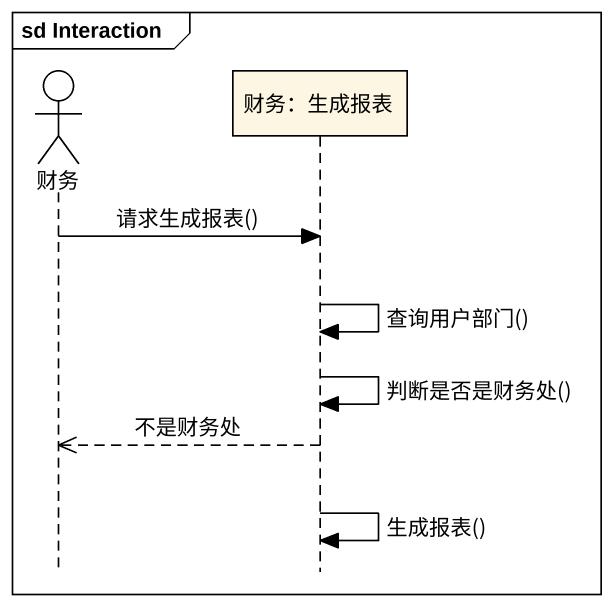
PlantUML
@startuml
mainframe sd Interaction
hide footbox
actor 财务
participant "财务：生成报表" as 财务_生成报表

财务 -> 财务_生成报表 : 请求生成报表()
财务_生成报表 -> 财务_生成报表 : 查询用户部门()
财务_生成报表 -> 财务_生成报表 : 判断是否是财务处()
财务_生成报表 -->> 财务 : 不是财务处
财务_生成报表 -> 财务_生成报表 : 生成报表()
@enduml
